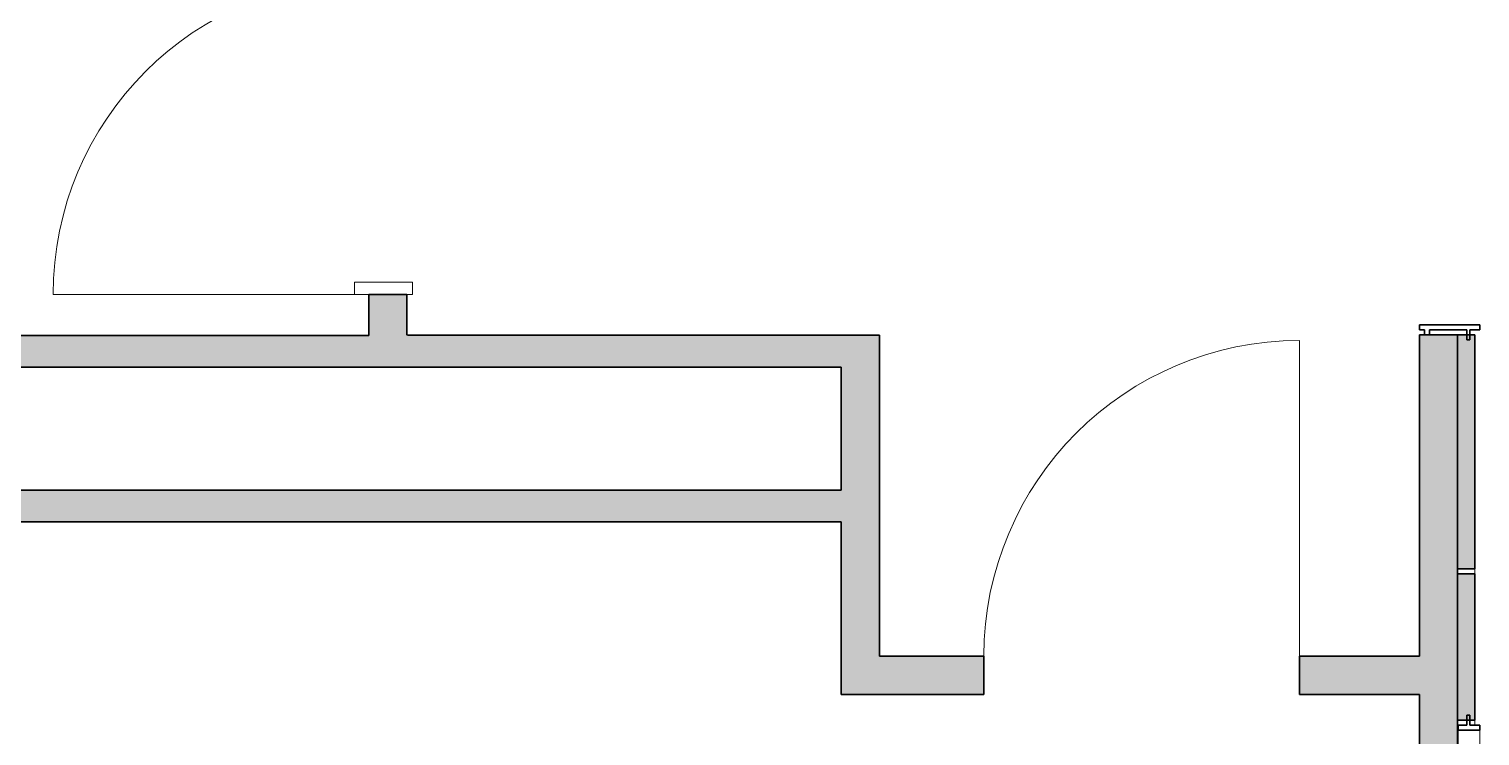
# Model space of a CAD drawing. Header units: millimetres. Extents: x 155927 to 295199, y -4084 to 97293.
# Drawn here: x 181202 to 185845, y 25625 to 27886 of the extents above; entities that cross this region are included whole.
import ezdxf

# ---------------------------------------------------------------- set-up
doc = ezdxf.new("R2010")
doc.units = ezdxf.units.MM
doc.header["$MEASUREMENT"] = 0
for name, color, linetype, lineweight in [('A-DOOR', 4, 'CONTINUOUS', 9), ('A-DOOR-FRAM', 4, 'CONTINUOUS', 18), ('A-WALL', 7, 'CONTINUOUS', 9), ('A-WALL-PATT', 7, 'CONTINUOUS', 9), ('I-WALL', 7, 'CONTINUOUS', 9)]:
    doc.layers.add(name, color=color, linetype=linetype, lineweight=lineweight)

msp = doc.modelspace()

# ---------------------------------------------------------------- hatches: boundary and pattern name
at = {"layer": 'A-WALL-PATT'}
h = msp.add_hatch(color=256, dxfattribs=at)
h.paths.add_polyline_path([(182410.8, 26804.4), (182410.8, 27036.4), (182288.8, 27036.4), (182288.8, 26804.4)], flags=0)
h.paths.add_polyline_path([(182410.8, 28046.4), (182410.8, 28407.6), (182288.8, 28407.6), (182288.8, 28046.4)], flags=0)
h = msp.add_hatch(color=256, dxfattribs=at)
h.paths.add_polyline_path([(182288.8, 26804.4), (182288.8, 26905.4), (177274.7, 26905.4), (177274.7, 26804.4), (181750.5, 26804.4)], flags=0)
h.paths.add_polyline_path([(176074.7, 26804.4), (176074.7, 26905.4), (171479.8, 26905.4), (171479.8, 26804.4), (175973.7, 26804.4)], flags=0)
for points in [[(183800.8, 26804.4), (183800.8, 26906.4), (182410.8, 26906.4), (182410.8, 26804.4), (182951.1, 26804.4)], [(183800.8, 25757.6), (183922.8, 25757.6), (183922.8, 26906.4), (183800.8, 26906.4), (183800.8, 26201.4)], [(185772.8, 25879.6), (185772.8, 26907.6), (185650.8, 26907.6), (185650.8, 25879.6)], [(183800.8, 26309.8), (183800.8, 26410.8), (171479.8, 26410.8), (171479.8, 26309.8), (182951.1, 26309.8)], [(185772.8, 15106.6), (185772.8, 25879.6), (185650.8, 25879.6), (185650.8, 15106.6)]]:
    msp.add_hatch(color=256, dxfattribs=at).paths.add_polyline_path(points, flags=0)
h = msp.add_hatch(color=256, dxfattribs=at)
h.paths.add_polyline_path([(185828.8, 15138.6), (185828.8, 16086.8), (185772.8, 16086.8), (185772.8, 15138.6)], flags=0)
h.paths.add_polyline_path([(185828.8, 17610.8), (185828.8, 20110.8), (185772.8, 20110.8), (185772.8, 17610.8)], flags=0)
h.paths.add_polyline_path([(185772.8, 20126.8), (185828.8, 20126.8), (185828.8, 23126.8), (185772.8, 23126.8), (185772.8, 20988.1)], flags=0)
h.paths.add_polyline_path([(185772.8, 23142.8), (185828.8, 23142.8), (185828.8, 24142.8), (185772.8, 24142.8), (185772.8, 23594.8)], flags=0)
h.paths.add_polyline_path([(185828.8, 25674.8), (185828.8, 26142.8), (185772.8, 26142.8), (185772.8, 25674.8)], flags=0)
h.paths.add_polyline_path([(185772.8, 26158.8), (185828.8, 26158.8), (185828.8, 26907.6), (185772.8, 26907.6), (185772.8, 26201.4)], flags=0)
h = msp.add_hatch(color=256, dxfattribs=at)
h.paths.add_polyline_path([(183922.8, 25757.6), (184257.3, 25757.6), (184257.3, 25879.6), (183922.8, 25879.6)], flags=0)
h.paths.add_polyline_path([(185267.3, 25757.6), (185650.8, 25757.6), (185650.8, 25879.6), (185267.3, 25879.6)], flags=0)

# ---------------------------------------------------------------- linework, layer by layer
at = {"layer": 'A-DOOR'}
for p, q in [((182288.8, 27036.4), (181278.8, 27036.4)), ((185267.3, 25879.6), (185267.3, 26889.6))]:
    msp.add_line(p, q, dxfattribs=at)
for centre in [(182288.8, 27036.4), (185267.3, 25879.6)]:
    msp.add_arc(centre, 1010, 90, 180, dxfattribs=at)
at = {"layer": 'A-DOOR-FRAM', "lineweight": 20}
for p, q in [((182242.8, 27036.4), (182242.8, 27076.4)), ((182242.8, 27076.4), (182428.8, 27076.4)), ((182428.8, 27076.4), (182428.8, 27036.4)), ((182288.8, 27036.4), (182242.8, 27036.4)), ((182428.8, 27036.4), (182410.8, 27036.4))]:
    msp.add_line(p, q, dxfattribs=at)
at = {"layer": 'A-WALL', "lineweight": 30}
for p, q in [((185844.8, 26939.6), (185650.8, 26939.6)), ((185650.8, 26939.6), (185650.8, 26923.6)), ((185844.8, 26923.6), (185844.8, 26939.6)), ((183922.8, 26906.4), (183800.8, 26906.4)), ((183922.8, 25879.6), (183922.8, 26906.4)), ((185650.8, 26923.6), (185666.8, 26923.6)), ((185772.8, 26907.6), (185650.8, 26907.6)), ((185650.8, 26907.6), (185650.8, 25879.6)), ((185666.8, 26923.6), (185666.8, 26907.6)), ((185666.8, 26907.6), (185682.8, 26907.6)), ((185682.8, 26907.6), (185682.8, 26923.6)), ((185682.8, 26923.6), (185802.8, 26923.6)), ((185772.8, 25879.6), (185772.8, 26907.6)), ((185802.8, 26923.6), (185802.8, 26891.6)), ((185802.8, 26891.6), (185812.8, 26891.6)), ((185812.8, 26923.6), (185844.8, 26923.6)), ((185812.8, 26891.6), (185812.8, 26923.6)), ((183800.8, 26804.4), (183800.8, 26410.8)), ((183800.8, 26309.8), (183800.8, 25757.6)), ((184257.3, 25879.6), (183922.8, 25879.6)), ((184257.3, 25757.6), (184257.3, 25879.6)), ((185650.8, 25879.6), (185267.3, 25879.6)), ((185267.3, 25879.6), (185267.3, 25757.6)), ((185772.8, 15106.6), (185772.8, 25879.6)), ((183800.8, 25757.6), (183922.8, 25757.6)), ((183922.8, 25757.6), (184257.3, 25757.6)), ((185267.3, 25757.6), (185650.8, 25757.6)), ((185650.8, 25757.6), (185650.8, 15707.6)), ((185812.8, 25690.8), (185802.8, 25690.8)), ((185802.8, 25690.8), (185802.8, 25658.8)), ((185812.8, 25658.8), (185812.8, 25690.8)), ((185802.8, 25658.8), (185774.8, 25658.8)), ((185774.8, 25658.8), (185774.8, 25642.8)), ((185774.8, 25642.8), (185844.8, 25642.8)), ((185844.8, 25658.8), (185812.8, 25658.8)), ((185844.8, 25642.8), (185844.8, 25658.8))]:
    msp.add_line(p, q, dxfattribs=at)
at = {"layer": 'A-WALL'}
for p, q in [((185774.8, 25642.8), (185774.8, 24174.8)), ((185844.8, 25458), (185844.8, 25642.8))]:
    msp.add_line(p, q, dxfattribs=at)
at = {"layer": 'I-WALL', "lineweight": 30}
for p, q in [((182288.8, 27036.4), (182288.8, 26905.4)), ((182410.8, 27036.4), (182288.8, 27036.4)), ((182410.8, 26906.4), (182410.8, 27036.4)), ((182288.8, 26905.4), (177274.7, 26905.4)), ((183800.8, 26906.4), (182412.8, 26906.4)), ((185772.8, 26907.6), (185772.8, 26158.8)), ((185828.8, 26907.6), (185772.8, 26907.6)), ((185828.8, 26158.8), (185828.8, 26907.6)), ((177375.7, 26804.4), (182288.8, 26804.4)), ((182288.8, 26804.4), (182410.8, 26804.4)), ((182410.8, 26804.4), (183800.8, 26804.4)), ((183800.8, 26410.8), (171479.8, 26410.8)), ((173848.8, 26309.8), (183800.8, 26309.8)), ((185772.8, 26158.8), (185828.8, 26158.8)), ((185772.8, 26142.8), (185772.8, 25674.8)), ((185828.8, 26142.8), (185772.8, 26142.8)), ((185828.8, 25674.8), (185828.8, 26142.8)), ((185772.8, 25674.8), (185828.8, 25674.8))]:
    msp.add_line(p, q, dxfattribs=at)
at = {"layer": 'I-WALL'}
for p, q in [((185828.8, 26158.8), (185828.8, 26142.8)), ((185828.8, 25674.8), (185828.8, 25658.8))]:
    msp.add_line(p, q, dxfattribs=at)

doc.saveas('drawing.dxf')
